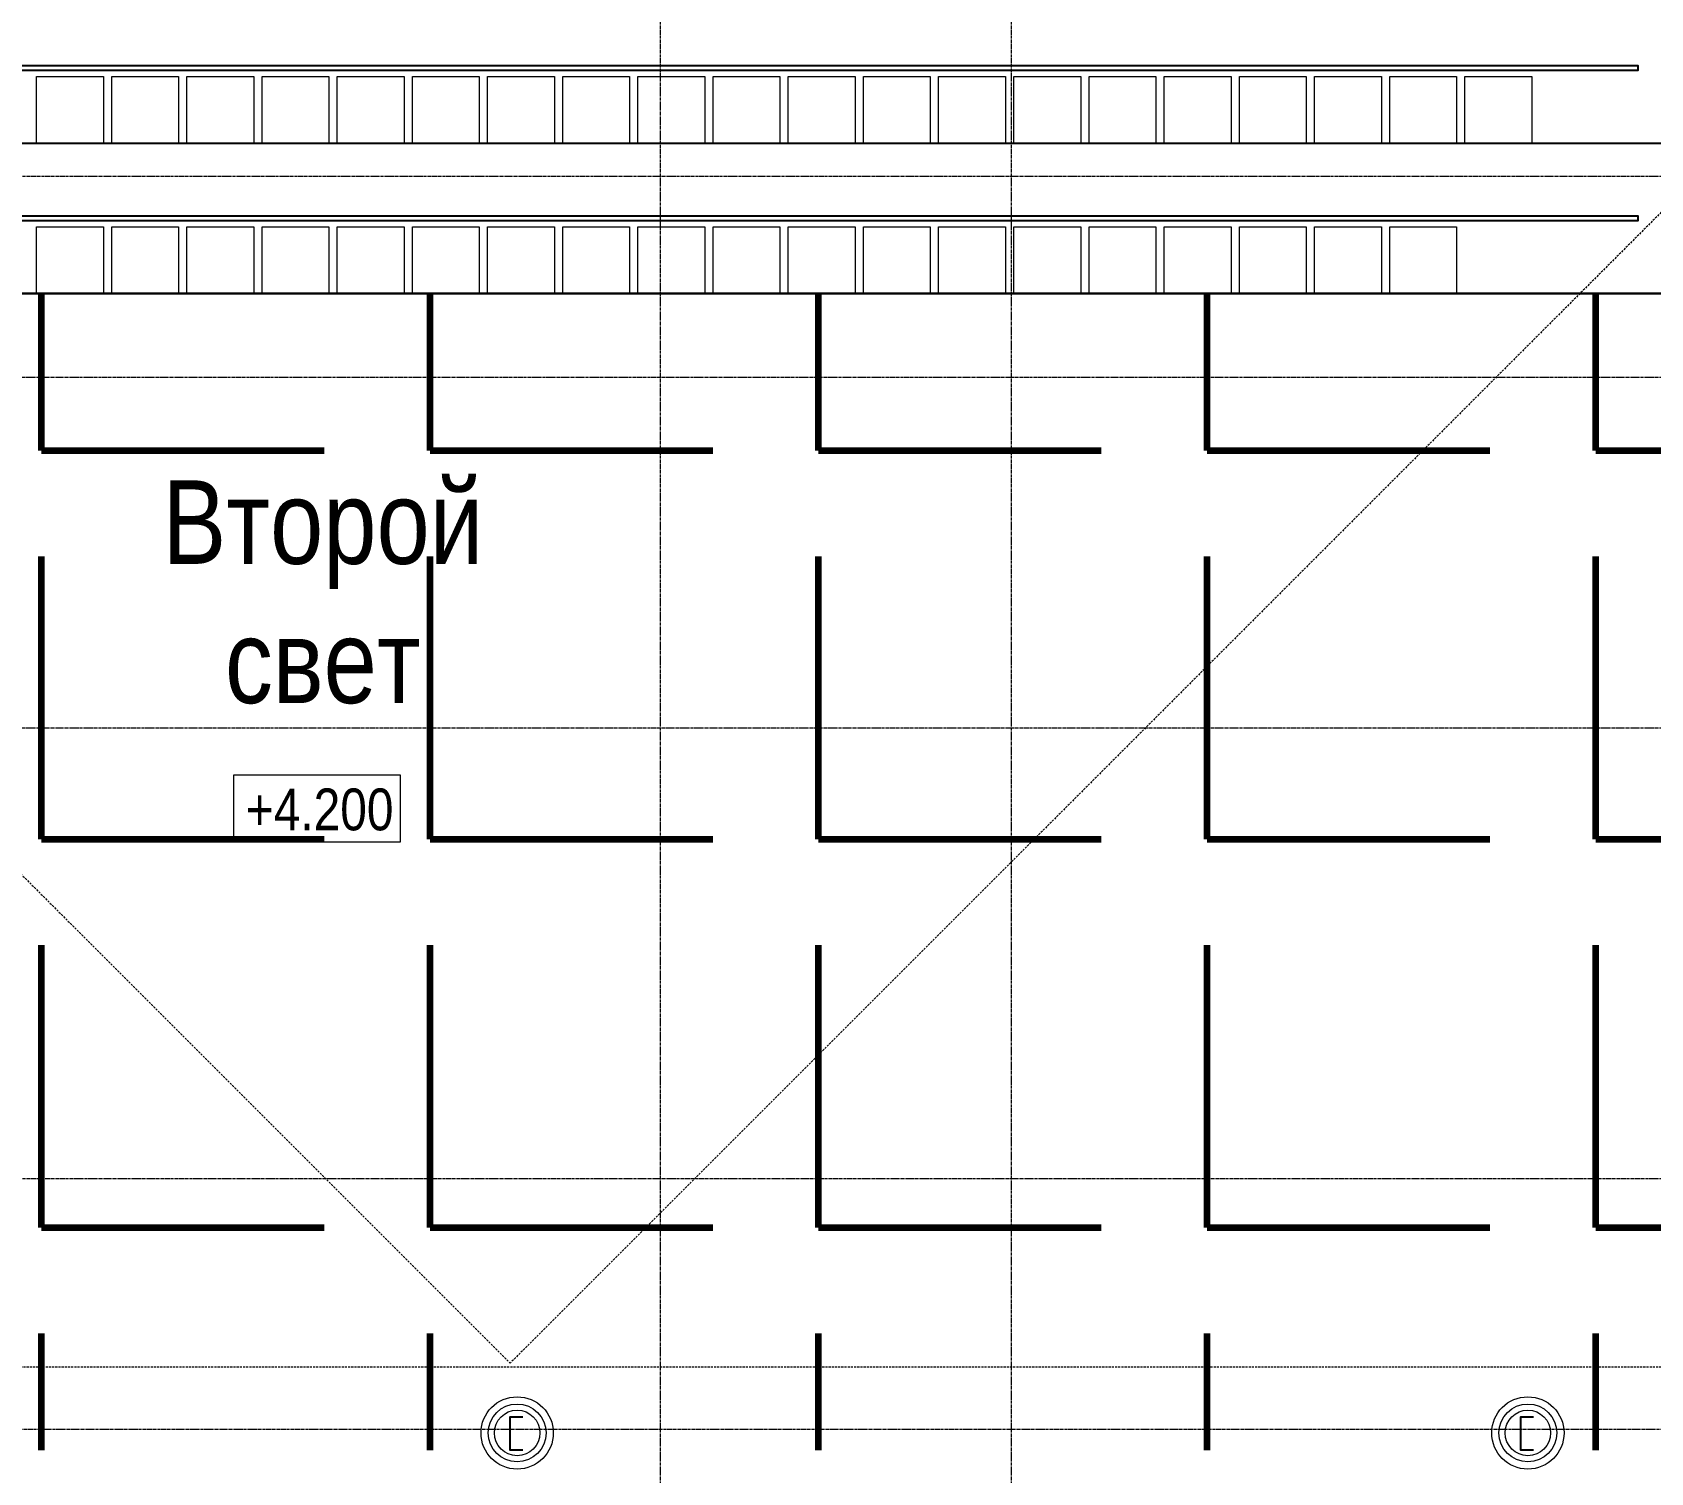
# Model space of a CAD drawing. Header units: millimetres. Extents: x -65509 to 912790, y 446 to 713294.
# Drawn here: x 151137 to 160824, y 363717 to 372341 of the extents above; entities that cross this region are included whole.
import ezdxf
from ezdxf.enums import TextEntityAlignment as Align

# ---------------------------------------------------------------- set-up
doc = ezdxf.new("R2010")
doc.units = ezdxf.units.MM
doc.linetypes.add('CENTER2', pattern=[28.575, 19.05, -3.175, 3.175, -3.175])
doc.linetypes.add('DASHED', pattern=[19.05, 12.7, -6.35])
for name, color, linetype, lineweight in [('5.3) ММП плитка 6.1', 5, 'Continuous', 120), ('АР_Мебель', 250, 'Continuous', 5), ('АР_Отметка', 250, 'Continuous', 13), ('АР_Тонкая', 250, 'Continuous', 5), ('КМ_Фахверки', 250, 'Continuous', 25), ('РД_Ограждения', 250, 'Continuous', 25), ('РД_Оси_100', 250, 'Continuous', 0)]:
    doc.layers.add(name, color=color, linetype=linetype, lineweight=lineweight)
doc.layers.add('АР_Делит', color=250, linetype='Continuous', lineweight=0, plot=False)
doc.layers.add('ЛК_Открытая', color=250, linetype='Continuous')
doc.styles.add('Arial_Narrow_08', font='ARIALN.TTF', dxfattribs={"width": 0.8})
doc.styles.add('style1', font='ARIALN.TTF')

# ---------------------------------------------------------------- blocks, each defined once
blk = doc.blocks.new('СОШ_2200_АР_ОСИ_М100_28.05.24')
at = {"layer": 'РД_Оси_100', "linetype": 'CENTER2'}
for p, q in [((37500, -6155), (37500, 139938.679)), ((119910, 76200), (-5954.958, 76200)), ((-5954.958, 75000), (119910, 75000)), ((-5954.958, 72900), (95715.503, 72900))]:
    blk.add_line(p, q, dxfattribs=at)
at = {"layer": 'РД_Оси_100', "color": 1, "linetype": 'CENTER2'}
blk.add_line((39600, -6155), (39600, 139938.679), dxfattribs=at)
at = {"layer": 'РД_Оси_100', "linetype": 'CENTER2'}
for points in [[(119910, 70200), (-5954.958, 70200)], [(95715.503, 68700), (-5454.958, 68700), (-5954.958, 68850)]]:
    blk.add_lwpolyline(points, dxfattribs=at)
blk = doc.blocks.new('Отметка_план')
at = {"color": 7}
blk.add_lwpolyline([(0, 0), (10, 0), (10, 4), (0, 4)], close=True, dxfattribs=at)
at = {"style": 'Arial_Narrow_08', "width": 0.8}
blk.add_attdef('OTMG', text='', height=2.5, dxfattribs=at).set_placement((9.062, 0.702), align=Align.RIGHT)
blk = doc.blocks.new('Ф_пеноблок 200')
at = {"layer": 'АР_Делит', "color": 1}
for radius in [216.3, 173, 136.2]:
    blk.add_circle((103.4, -41.9), radius, dxfattribs=at)
at = {"layer": 'КМ_Фахверки'}
blk.add_lwpolyline([(0, -75), (0, 0), (200, 0), (200, -75)], dxfattribs=at)

msp = doc.modelspace()

# ---------------------------------------------------------------- hatches: boundary and pattern name
at = {"layer": '5.3) ММП плитка 6.1'}
h = msp.add_hatch(dxfattribs=at)
h.set_pattern_fill('ANGLE', color=256, scale=333)
h.set_pattern_definition([(0, (0, 0), (0, 2326.005), [1691.64, -634.365]), (90, (0, 0), (-2326.005, 1e-13), [1691.64, -634.365])])
h.paths.add_polyline_path([(151077.159, 382476.733), (147617.159, 382476.733), (147617.159, 381756.733), (145097.159, 381756.733), (145097.159, 379476.733), (162897.159, 379476.733), (162897.159, 382476.733), (156928.423, 382476.733), (156928.423, 380556.733), (151077.159, 380556.733)])
h.paths.add_polyline_path([(162897.159, 370776.733), (145096.069, 370776.733), (145096.069, 363851.733), (161483.159, 363851.733), (161483.159, 365665.733), (162897.159, 365665.733)])

# ---------------------------------------------------------------- linework, layer by layer
at = {"layer": 'АР_Мебель'}
msp.add_line((146537.159, 370776.733), (161137.159, 370776.733), dxfattribs=at)
for points in [[(151162.159, 372076.733), (151562.159, 372076.733), (151562.159, 371676.733), (151162.159, 371676.733)], [(151612.159, 372076.733), (152012.159, 372076.733), (152012.159, 371676.733), (151612.159, 371676.733)], [(152062.159, 372076.733), (152462.159, 372076.733), (152462.159, 371676.733), (152062.159, 371676.733)], [(152512.159, 372076.733), (152912.159, 372076.733), (152912.159, 371676.733), (152512.159, 371676.733)], [(152962.159, 372076.733), (153362.159, 372076.733), (153362.159, 371676.733), (152962.159, 371676.733)], [(153412.159, 372076.733), (153812.159, 372076.733), (153812.159, 371676.733), (153412.159, 371676.733)], [(153862.159, 372076.733), (154262.159, 372076.733), (154262.159, 371676.733), (153862.159, 371676.733)], [(154312.159, 372076.733), (154712.159, 372076.733), (154712.159, 371676.733), (154312.159, 371676.733)], [(154762.159, 372076.733), (155162.159, 372076.733), (155162.159, 371676.733), (154762.159, 371676.733)], [(155212.159, 372076.733), (155612.159, 372076.733), (155612.159, 371676.733), (155212.159, 371676.733)], [(155662.159, 372076.733), (156062.159, 372076.733), (156062.159, 371676.733), (155662.159, 371676.733)], [(156112.159, 372076.733), (156512.159, 372076.733), (156512.159, 371676.733), (156112.159, 371676.733)], [(156562.159, 372076.733), (156962.159, 372076.733), (156962.159, 371676.733), (156562.159, 371676.733)], [(157012.159, 372076.733), (157412.159, 372076.733), (157412.159, 371676.733), (157012.159, 371676.733)], [(157462.159, 372076.733), (157862.159, 372076.733), (157862.159, 371676.733), (157462.159, 371676.733)], [(157912.159, 372076.733), (158312.159, 372076.733), (158312.159, 371676.733), (157912.159, 371676.733)], [(158362.159, 372076.733), (158762.159, 372076.733), (158762.159, 371676.733), (158362.159, 371676.733)], [(158812.159, 372076.733), (159212.159, 372076.733), (159212.159, 371676.733), (158812.159, 371676.733)], [(159262.159, 372076.733), (159662.159, 372076.733), (159662.159, 371676.733), (159262.159, 371676.733)], [(159712.159, 372076.733), (160112.159, 372076.733), (160112.159, 371676.733), (159712.159, 371676.733)], [(151162.159, 371176.733), (151562.159, 371176.733), (151562.159, 370776.733), (151162.159, 370776.733)], [(151612.159, 371176.733), (152012.159, 371176.733), (152012.159, 370776.733), (151612.159, 370776.733)], [(152062.159, 371176.733), (152462.159, 371176.733), (152462.159, 370776.733), (152062.159, 370776.733)], [(152512.159, 371176.733), (152912.159, 371176.733), (152912.159, 370776.733), (152512.159, 370776.733)], [(152962.159, 371176.733), (153362.159, 371176.733), (153362.159, 370776.733), (152962.159, 370776.733)], [(153412.159, 371176.733), (153812.159, 371176.733), (153812.159, 370776.733), (153412.159, 370776.733)], [(153862.159, 371176.733), (154262.159, 371176.733), (154262.159, 370776.733), (153862.159, 370776.733)], [(154312.159, 371176.733), (154712.159, 371176.733), (154712.159, 370776.733), (154312.159, 370776.733)], [(154762.159, 371176.733), (155162.159, 371176.733), (155162.159, 370776.733), (154762.159, 370776.733)], [(155212.159, 371176.733), (155612.159, 371176.733), (155612.159, 370776.733), (155212.159, 370776.733)], [(155662.159, 371176.733), (156062.159, 371176.733), (156062.159, 370776.733), (155662.159, 370776.733)], [(156112.159, 371176.733), (156512.159, 371176.733), (156512.159, 370776.733), (156112.159, 370776.733)], [(156562.159, 371176.733), (156962.159, 371176.733), (156962.159, 370776.733), (156562.159, 370776.733)], [(157012.159, 371176.733), (157412.159, 371176.733), (157412.159, 370776.733), (157012.159, 370776.733)], [(157462.159, 371176.733), (157862.159, 371176.733), (157862.159, 370776.733), (157462.159, 370776.733)], [(157912.159, 371176.733), (158312.159, 371176.733), (158312.159, 370776.733), (157912.159, 370776.733)], [(158362.159, 371176.733), (158762.159, 371176.733), (158762.159, 370776.733), (158362.159, 370776.733)], [(158812.159, 371176.733), (159212.159, 371176.733), (159212.159, 370776.733), (158812.159, 370776.733)], [(159262.159, 371176.733), (159662.159, 371176.733), (159662.159, 370776.733), (159262.159, 370776.733)]]:
    msp.add_lwpolyline(points, close=True, dxfattribs=at)
at = {"layer": 'АР_Тонкая', "linetype": 'DASHED', "lineweight": 0}
for p, q in [((146932.172, 371438.342), (153997.172, 364373.342)), ((161062.171, 371438.342), (153997.172, 364373.342)), ((145197.159, 364351.733), (162797.159, 364351.733))]:
    msp.add_line(p, q, dxfattribs=at)
at = {"layer": 'ЛК_Открытая'}
for p, q in [((146857.159, 371676.733), (161137.159, 371676.733)), ((146857.159, 370776.733), (161137.159, 370776.733))]:
    msp.add_line(p, q, dxfattribs=at)
msp.add_lwpolyline([(161137.159, 371376.733), (161137.159, 370776.733), (146857.159, 370776.733), (146857.159, 371376.733)], dxfattribs=at)
at = {"layer": 'РД_Ограждения'}
for points in [[(147247.159, 372141.733), (160747.159, 372141.733), (160747.159, 372111.733), (147247.159, 372111.733)], [(147247.159, 371241.733), (160747.159, 371241.733), (160747.159, 371211.733), (147247.159, 371211.733)]]:
    msp.add_lwpolyline(points, close=True, dxfattribs=at)

# ---------------------------------------------------------------- block references
at = {"layer": 'АР_Отметка'}
ref = msp.add_blockref('Отметка_план', (152341.249, 367493.521), dxfattribs=dict(at, xscale=100, yscale=100, zscale=100))
ref.add_attrib('OTMG', '+4.200', dxfattribs={"layer": '0', "color": 0, "height": 250, "style": 'style1'}).set_placement((153298.667, 367813.337), align=Align.TOP_RIGHT)
at = {"layer": 'КМ_Фахверки', "rotation": 90}
for p in [(153997.159, 363851.734), (160047.16, 363851.734)]:
    msp.add_blockref('Ф_пеноблок 200', p, dxfattribs=at)
at = {"layer": 'РД_Оси_100'}
msp.add_blockref('СОШ_2200_АР_ОСИ_М100_28.05.24', (117397.159, 295276.733), dxfattribs=at)

# ---------------------------------------------------------------- texts
at = {"layer": 'АР_Отметка', "insert": (152875.894, 368988.029), "char_height": 500, "width": 1999.94, "attachment_point": 5, "style": 'style1'}
msp.add_mtext('Второй свет', dxfattribs=at)

doc.saveas('drawing.dxf')
